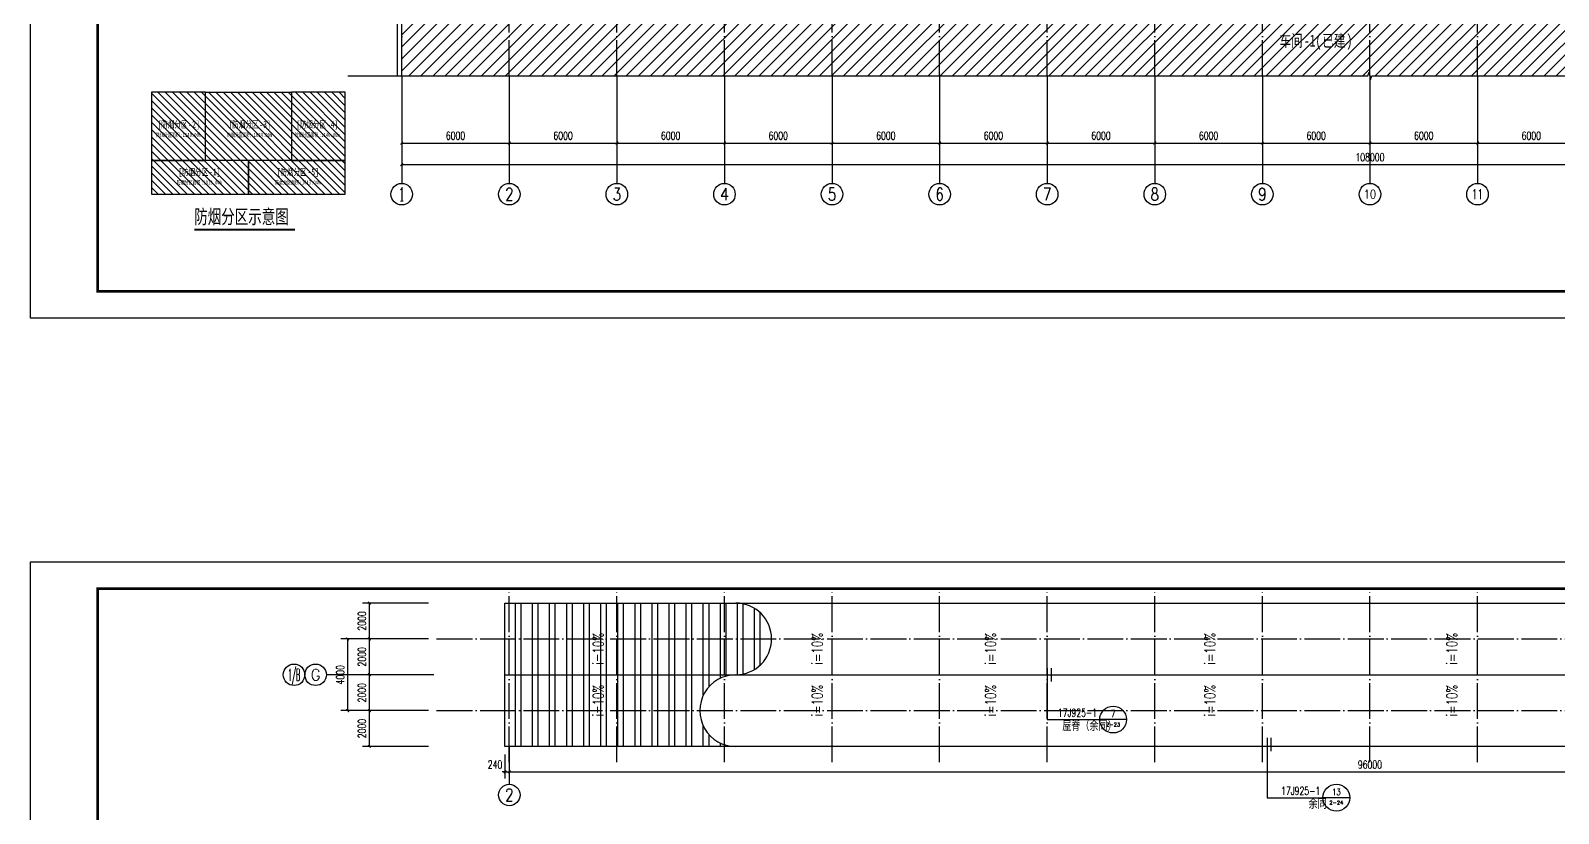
# Model space of a CAD drawing. Extents: x 1900113 to 2270874, y 17288394 to 17931430.
# Drawn here: x 2113224 to 2198437, y 17611013 to 17654681 of the extents above; entities that cross this region are included whole.
import ezdxf
from ezdxf.enums import TextEntityAlignment as Align

# ---------------------------------------------------------------- set-up
doc = ezdxf.new("R2010")
doc.units = 0
doc.header["$LTSCALE"] = 1000
doc.header["$MEASUREMENT"] = 0
doc.linetypes.add('DOTE', pattern=[2.42, 2, -0.2, 0.02, -0.2])
doc.layers.get('Defpoints').update_dxf_attribs({"color": 250})
for name, color, linetype in [('0 - 填充', 251, 'Continuous'), ('0 - 屋顶线', 150, 'Continuous'), ('00-人防文字', 140, 'Continuous'), ('AXIS_TEXT', 7, 'Continuous'), ('AXIS_外部', 171, 'Continuous'), ('DIM_IDEN', 171, 'Continuous'), ('DIM_SYMB', 165, 'Continuous'), ('DOTE', 1, 'DOTE'), ('PUB_TEXT', 7, 'Continuous'), ('TK', 4, 'Continuous'), ('WALL-PARAPET', 6, 'Continuous'), ('填充', 8, 'Continuous')]:
    doc.layers.add(name, color=color, linetype=linetype)
doc.styles.add('_TCH_AXIS', font='COMPLEX', dxfattribs={"bigfont": 'GBCBIG'})
doc.styles.add('_TCH_DIM', font='SIMPLEX', dxfattribs={"bigfont": 'GBCBIG'})
doc.styles.add('_TCH_DIM_T3', font='SIMPLEX', dxfattribs={"width": 0.705882, "bigfont": 'GBCBIG'})
doc.styles.add('_TCH_LABEL', font='COMPLEX', dxfattribs={"bigfont": 'GBCBIG'})
doc.styles.add('COMPLEX', font='COMPLEX')
doc.styles.add('HT', font='simhei.ttf', dxfattribs={"width": 0.7})
doc.dimstyles.new('_TCH_ARCH&&150', dxfattribs={"dimtxt": 446.25, "dimasz": 150, "dimexe": 375, "dimexo": 450, "dimgap": 189.375, "dimtad": 1, "dimdec": 0, "dimzin": 0, "dimdsep": 46, "dimtxsty": '_TCH_DIM_T3', "dimblk": 'ARCHTICK', "dimcen": 0.09, "dimclrt": 7, "dimazin": 2, "dimtfac": 1, "dimtdec": 0, "dimtix": 1, "dimtmove": 2, "dimatfit": 3, "dimfxl": 0, "dimtolj": 1, "dimtzin": 0, "dimarcsym": 0})

# ---------------------------------------------------------------- blocks, each defined once
blk = doc.blocks.new('GeYuanFrame_73583436', base_point=(20.09, 4.53))
at = {"layer": 'TK'}
blk.add_lwpolyline([(20.09, 4.53), (20.09, 598.53), (1071.09, 598.53), (1071.09, 4.53)], close=True, dxfattribs=at)
at = {"layer": 'TK', "const_width": 1}
blk.add_lwpolyline([(45.09, 588.53), (1061.09, 588.53), (1061.09, 14.53), (45.09, 14.53)], close=True, dxfattribs=at)
blk = doc.blocks.new('GeYuanFrame_83275672', base_point=(20.09, 4.53))
at = {"layer": 'TK'}
blk.add_lwpolyline([(20.09, 4.53), (20.09, 598.53), (1071.09, 598.53), (1071.09, 4.53)], close=True, dxfattribs=at)
at = {"layer": 'TK', "const_width": 1}
blk.add_lwpolyline([(45.09, 588.53), (1061.09, 588.53), (1061.09, 14.53), (45.09, 14.53)], close=True, dxfattribs=at)
blk = doc.blocks.new('_ArchTick')
at = {"color": 0, "linetype": 'ByBlock', "const_width": 0.4}
blk.add_lwpolyline([(-0.5, -0.5), (0.5, 0.5)], dxfattribs=at)
blk = doc.blocks.new('*D39')
at = {"layer": 'AXIS_外部', "color": 0, "lineweight": -2}
for p, q in [((2139684, 17614296), (2139684, 17612953)), ((2139924, 17614296), (2139924, 17612953)), ((2139684, 17613328), (2139534, 17613328)), ((2139684, 17613328), (2139924, 17613328)), ((2139924, 17613328), (2140074, 17613328))]:
    blk.add_line(p, q, dxfattribs=at)
at = {"layer": 'Defpoints', "color": 0}
for p in [(2139684, 17614746), (2139924, 17614746), (2139924, 17613328)]:
    blk.add_point(p, dxfattribs=at)
at = {"layer": 'AXIS_外部', "color": 0, "lineweight": -2, "xscale": 150, "yscale": 150, "zscale": 150}
blk.add_blockref('_ArchTick', (2139684, 17613328), dxfattribs=at)
at = {"layer": 'AXIS_外部', "color": 0, "lineweight": -2, "xscale": 150, "yscale": 150, "zscale": 150, "rotation": 180}
blk.add_blockref('_ArchTick', (2139924, 17613328), dxfattribs=at)
at = {"layer": 'AXIS_外部', "color": 7, "insert": (2139129, 17613740), "char_height": 446.2, "attachment_point": 5, "style": '_TCH_DIM_T3'}
blk.add_mtext('\\A1;240', dxfattribs=at)
blk = doc.blocks.new('*D40')
at = {"layer": 'AXIS_外部', "color": 0, "lineweight": -2}
for p, q in [((2139924, 17614296), (2139924, 17612953)), ((2235924, 17614296), (2235924, 17612953)), ((2139924, 17613328), (2235924, 17613328))]:
    blk.add_line(p, q, dxfattribs=at)
at = {"layer": 'Defpoints', "color": 0}
for p in [(2139924, 17614746), (2235924, 17614746), (2235924, 17613328)]:
    blk.add_point(p, dxfattribs=at)
at = {"layer": 'AXIS_外部', "color": 0, "lineweight": -2, "xscale": 150, "yscale": 150, "zscale": 150, "rotation": 180}
blk.add_blockref('_ArchTick', (2139924, 17613328), dxfattribs=at)
at = {"layer": 'AXIS_外部', "color": 0, "lineweight": -2, "xscale": 150, "yscale": 150, "zscale": 150}
blk.add_blockref('_ArchTick', (2235924, 17613328), dxfattribs=at)
at = {"layer": 'AXIS_外部', "color": 7, "insert": (2187924, 17613740), "char_height": 446.2, "attachment_point": 5, "style": '_TCH_DIM_T3'}
blk.add_mtext('\\A1;96000', dxfattribs=at)
blk = doc.blocks.new('*D47')
at = {"layer": 'AXIS_外部', "color": 0, "lineweight": -2}
for p, q in [((2135410, 17620746), (2130535, 17620746)), ((2130910, 17616746), (2130910, 17620746)), ((2135410, 17616746), (2130535, 17616746))]:
    blk.add_line(p, q, dxfattribs=at)
at = {"layer": 'Defpoints', "color": 0}
for p in [(2130910, 17620746), (2135860, 17620746), (2135860, 17616746)]:
    blk.add_point(p, dxfattribs=at)
at = {"layer": 'AXIS_外部', "color": 0, "lineweight": -2, "xscale": 150, "yscale": 150, "zscale": 150}
for p, rotation in [((2130910, 17620746), 90), ((2130910, 17616746), 270)]:
    blk.add_blockref('_ArchTick', p, dxfattribs=dict(at, rotation=rotation))
at = {"layer": 'AXIS_外部', "color": 7, "insert": (2130498, 17618746), "char_height": 446.2, "attachment_point": 5, "rotation": 90, "style": '_TCH_DIM_T3'}
blk.add_mtext('\\A1;4000', dxfattribs=at)
blk = doc.blocks.new('*D48')
at = {"layer": 'AXIS_外部', "color": 0, "lineweight": -2}
for p, q in [((2135420, 17616746), (2131745, 17616746)), ((2132120, 17614746), (2132120, 17616746)), ((2135420, 17614746), (2131745, 17614746))]:
    blk.add_line(p, q, dxfattribs=at)
at = {"layer": 'Defpoints', "color": 0}
for p in [(2132120, 17616746), (2135870, 17616746), (2135870, 17614746)]:
    blk.add_point(p, dxfattribs=at)
at = {"layer": 'AXIS_外部', "color": 0, "lineweight": -2, "xscale": 150, "yscale": 150, "zscale": 150}
for p, rotation in [((2132120, 17616746), 90), ((2132120, 17614746), 270)]:
    blk.add_blockref('_ArchTick', p, dxfattribs=dict(at, rotation=rotation))
at = {"layer": 'AXIS_外部', "color": 7, "insert": (2131707, 17615746), "char_height": 446.2, "attachment_point": 5, "rotation": 90, "style": '_TCH_DIM_T3'}
blk.add_mtext('\\A1;2000', dxfattribs=at)
blk = doc.blocks.new('*D49')
at = {"layer": 'AXIS_外部', "color": 0, "lineweight": -2}
for p, q in [((2135420, 17618746), (2131745, 17618746)), ((2132120, 17616746), (2132120, 17618746)), ((2135420, 17616746), (2131745, 17616746))]:
    blk.add_line(p, q, dxfattribs=at)
at = {"layer": 'Defpoints', "color": 0}
for p in [(2132120, 17618746), (2135870, 17618746), (2135870, 17616746)]:
    blk.add_point(p, dxfattribs=at)
at = {"layer": 'AXIS_外部', "color": 0, "lineweight": -2, "xscale": 150, "yscale": 150, "zscale": 150}
for p, rotation in [((2132120, 17618746), 90), ((2132120, 17616746), 270)]:
    blk.add_blockref('_ArchTick', p, dxfattribs=dict(at, rotation=rotation))
at = {"layer": 'AXIS_外部', "color": 7, "insert": (2131707, 17617746), "char_height": 446.2, "attachment_point": 5, "rotation": 90, "style": '_TCH_DIM_T3'}
blk.add_mtext('\\A1;2000', dxfattribs=at)
blk = doc.blocks.new('*D50')
at = {"layer": 'AXIS_外部', "color": 0, "lineweight": -2}
for p, q in [((2135420, 17620746), (2131745, 17620746)), ((2132120, 17618746), (2132120, 17620746)), ((2135420, 17618746), (2131745, 17618746))]:
    blk.add_line(p, q, dxfattribs=at)
at = {"layer": 'Defpoints', "color": 0}
for p in [(2132120, 17620746), (2135870, 17620746), (2135870, 17618746)]:
    blk.add_point(p, dxfattribs=at)
at = {"layer": 'AXIS_外部', "color": 0, "lineweight": -2, "xscale": 150, "yscale": 150, "zscale": 150}
for p, rotation in [((2132120, 17620746), 90), ((2132120, 17618746), 270)]:
    blk.add_blockref('_ArchTick', p, dxfattribs=dict(at, rotation=rotation))
at = {"layer": 'AXIS_外部', "color": 7, "insert": (2131707, 17619746), "char_height": 446.2, "attachment_point": 5, "rotation": 90, "style": '_TCH_DIM_T3'}
blk.add_mtext('\\A1;2000', dxfattribs=at)
blk = doc.blocks.new('*D51')
at = {"layer": 'AXIS_外部', "color": 0, "lineweight": -2}
for p, q in [((2135420, 17622746), (2131745, 17622746)), ((2132120, 17620746), (2132120, 17622746)), ((2135420, 17620746), (2131745, 17620746))]:
    blk.add_line(p, q, dxfattribs=at)
at = {"layer": 'Defpoints', "color": 0}
for p in [(2132120, 17622746), (2135870, 17622746), (2135870, 17620746)]:
    blk.add_point(p, dxfattribs=at)
at = {"layer": 'AXIS_外部', "color": 0, "lineweight": -2, "xscale": 150, "yscale": 150, "zscale": 150}
for p, rotation in [((2132120, 17622746), 90), ((2132120, 17620746), 270)]:
    blk.add_blockref('_ArchTick', p, dxfattribs=dict(at, rotation=rotation))
at = {"layer": 'AXIS_外部', "color": 7, "insert": (2131707, 17621746), "char_height": 446.2, "attachment_point": 5, "rotation": 90, "style": '_TCH_DIM_T3'}
blk.add_mtext('\\A1;2000', dxfattribs=at)
blk = doc.blocks.new('*D544')
at = {"layer": 'AXIS_外部', "color": 0, "lineweight": -2}
for p, q in [((2133924, 17651703), (2133924, 17648028)), ((2139924, 17651703), (2139924, 17648028)), ((2133924, 17648403), (2139924, 17648403))]:
    blk.add_line(p, q, dxfattribs=at)
at = {"layer": 'Defpoints', "color": 0}
for p in [(2133924, 17652153), (2139924, 17652153), (2139924, 17648403)]:
    blk.add_point(p, dxfattribs=at)
at = {"layer": 'AXIS_外部', "color": 0, "lineweight": -2, "xscale": 150, "yscale": 150, "zscale": 150, "rotation": 180}
blk.add_blockref('_ArchTick', (2133924, 17648403), dxfattribs=at)
at = {"layer": 'AXIS_外部', "color": 0, "lineweight": -2, "xscale": 150, "yscale": 150, "zscale": 150}
blk.add_blockref('_ArchTick', (2139924, 17648403), dxfattribs=at)
at = {"layer": 'AXIS_外部', "color": 7, "insert": (2136924, 17648816), "char_height": 446.2, "attachment_point": 5, "style": '_TCH_DIM_T3'}
blk.add_mtext('\\A1;6000', dxfattribs=at)
blk = doc.blocks.new('*D545')
at = {"layer": 'AXIS_外部', "color": 0, "lineweight": -2}
for p, q in [((2139924, 17651703), (2139924, 17648028)), ((2145924, 17651703), (2145924, 17648028)), ((2139924, 17648403), (2145924, 17648403))]:
    blk.add_line(p, q, dxfattribs=at)
at = {"layer": 'Defpoints', "color": 0}
for p in [(2139924, 17652153), (2145924, 17652153), (2145924, 17648403)]:
    blk.add_point(p, dxfattribs=at)
at = {"layer": 'AXIS_外部', "color": 0, "lineweight": -2, "xscale": 150, "yscale": 150, "zscale": 150, "rotation": 180}
blk.add_blockref('_ArchTick', (2139924, 17648403), dxfattribs=at)
at = {"layer": 'AXIS_外部', "color": 0, "lineweight": -2, "xscale": 150, "yscale": 150, "zscale": 150}
blk.add_blockref('_ArchTick', (2145924, 17648403), dxfattribs=at)
at = {"layer": 'AXIS_外部', "color": 7, "insert": (2142924, 17648816), "char_height": 446.2, "attachment_point": 5, "style": '_TCH_DIM_T3'}
blk.add_mtext('\\A1;6000', dxfattribs=at)
blk = doc.blocks.new('*D546')
at = {"layer": 'AXIS_外部', "color": 0, "lineweight": -2}
for p, q in [((2145924, 17651703), (2145924, 17648028)), ((2151924, 17651703), (2151924, 17648028)), ((2145924, 17648403), (2151924, 17648403))]:
    blk.add_line(p, q, dxfattribs=at)
at = {"layer": 'Defpoints', "color": 0}
for p in [(2145924, 17652153), (2151924, 17652153), (2151924, 17648403)]:
    blk.add_point(p, dxfattribs=at)
at = {"layer": 'AXIS_外部', "color": 0, "lineweight": -2, "xscale": 150, "yscale": 150, "zscale": 150, "rotation": 180}
blk.add_blockref('_ArchTick', (2145924, 17648403), dxfattribs=at)
at = {"layer": 'AXIS_外部', "color": 0, "lineweight": -2, "xscale": 150, "yscale": 150, "zscale": 150}
blk.add_blockref('_ArchTick', (2151924, 17648403), dxfattribs=at)
at = {"layer": 'AXIS_外部', "color": 7, "insert": (2148924, 17648816), "char_height": 446.2, "attachment_point": 5, "style": '_TCH_DIM_T3'}
blk.add_mtext('\\A1;6000', dxfattribs=at)
blk = doc.blocks.new('*D547')
at = {"layer": 'AXIS_外部', "color": 0, "lineweight": -2}
for p, q in [((2151924, 17651703), (2151924, 17648028)), ((2157924, 17651703), (2157924, 17648028)), ((2151924, 17648403), (2157924, 17648403))]:
    blk.add_line(p, q, dxfattribs=at)
at = {"layer": 'Defpoints', "color": 0}
for p in [(2151924, 17652153), (2157924, 17652153), (2157924, 17648403)]:
    blk.add_point(p, dxfattribs=at)
at = {"layer": 'AXIS_外部', "color": 0, "lineweight": -2, "xscale": 150, "yscale": 150, "zscale": 150, "rotation": 180}
blk.add_blockref('_ArchTick', (2151924, 17648403), dxfattribs=at)
at = {"layer": 'AXIS_外部', "color": 0, "lineweight": -2, "xscale": 150, "yscale": 150, "zscale": 150}
blk.add_blockref('_ArchTick', (2157924, 17648403), dxfattribs=at)
at = {"layer": 'AXIS_外部', "color": 7, "insert": (2154924, 17648816), "char_height": 446.2, "attachment_point": 5, "style": '_TCH_DIM_T3'}
blk.add_mtext('\\A1;6000', dxfattribs=at)
blk = doc.blocks.new('*D548')
at = {"layer": 'AXIS_外部', "color": 0, "lineweight": -2}
for p, q in [((2157924, 17651703), (2157924, 17648028)), ((2163924, 17651703), (2163924, 17648028)), ((2157924, 17648403), (2163924, 17648403))]:
    blk.add_line(p, q, dxfattribs=at)
at = {"layer": 'Defpoints', "color": 0}
for p in [(2157924, 17652153), (2163924, 17652153), (2163924, 17648403)]:
    blk.add_point(p, dxfattribs=at)
at = {"layer": 'AXIS_外部', "color": 0, "lineweight": -2, "xscale": 150, "yscale": 150, "zscale": 150, "rotation": 180}
blk.add_blockref('_ArchTick', (2157924, 17648403), dxfattribs=at)
at = {"layer": 'AXIS_外部', "color": 0, "lineweight": -2, "xscale": 150, "yscale": 150, "zscale": 150}
blk.add_blockref('_ArchTick', (2163924, 17648403), dxfattribs=at)
at = {"layer": 'AXIS_外部', "color": 7, "insert": (2160924, 17648816), "char_height": 446.2, "attachment_point": 5, "style": '_TCH_DIM_T3'}
blk.add_mtext('\\A1;6000', dxfattribs=at)
blk = doc.blocks.new('*D549')
at = {"layer": 'AXIS_外部', "color": 0, "lineweight": -2}
for p, q in [((2163924, 17651703), (2163924, 17648028)), ((2169924, 17651703), (2169924, 17648028)), ((2163924, 17648403), (2169924, 17648403))]:
    blk.add_line(p, q, dxfattribs=at)
at = {"layer": 'Defpoints', "color": 0}
for p in [(2163924, 17652153), (2169924, 17652153), (2169924, 17648403)]:
    blk.add_point(p, dxfattribs=at)
at = {"layer": 'AXIS_外部', "color": 0, "lineweight": -2, "xscale": 150, "yscale": 150, "zscale": 150, "rotation": 180}
blk.add_blockref('_ArchTick', (2163924, 17648403), dxfattribs=at)
at = {"layer": 'AXIS_外部', "color": 0, "lineweight": -2, "xscale": 150, "yscale": 150, "zscale": 150}
blk.add_blockref('_ArchTick', (2169924, 17648403), dxfattribs=at)
at = {"layer": 'AXIS_外部', "color": 7, "insert": (2166924, 17648816), "char_height": 446.2, "attachment_point": 5, "style": '_TCH_DIM_T3'}
blk.add_mtext('\\A1;6000', dxfattribs=at)
blk = doc.blocks.new('*D550')
at = {"layer": 'AXIS_外部', "color": 0, "lineweight": -2}
for p, q in [((2169924, 17651703), (2169924, 17648028)), ((2175924, 17651703), (2175924, 17648028)), ((2169924, 17648403), (2175924, 17648403))]:
    blk.add_line(p, q, dxfattribs=at)
at = {"layer": 'Defpoints', "color": 0}
for p in [(2169924, 17652153), (2175924, 17652153), (2175924, 17648403)]:
    blk.add_point(p, dxfattribs=at)
at = {"layer": 'AXIS_外部', "color": 0, "lineweight": -2, "xscale": 150, "yscale": 150, "zscale": 150, "rotation": 180}
blk.add_blockref('_ArchTick', (2169924, 17648403), dxfattribs=at)
at = {"layer": 'AXIS_外部', "color": 0, "lineweight": -2, "xscale": 150, "yscale": 150, "zscale": 150}
blk.add_blockref('_ArchTick', (2175924, 17648403), dxfattribs=at)
at = {"layer": 'AXIS_外部', "color": 7, "insert": (2172924, 17648816), "char_height": 446.2, "attachment_point": 5, "style": '_TCH_DIM_T3'}
blk.add_mtext('\\A1;6000', dxfattribs=at)
blk = doc.blocks.new('*D551')
at = {"layer": 'AXIS_外部', "color": 0, "lineweight": -2}
for p, q in [((2175924, 17651703), (2175924, 17648028)), ((2181924, 17651703), (2181924, 17648028)), ((2175924, 17648403), (2181924, 17648403))]:
    blk.add_line(p, q, dxfattribs=at)
at = {"layer": 'Defpoints', "color": 0}
for p in [(2175924, 17652153), (2181924, 17652153), (2181924, 17648403)]:
    blk.add_point(p, dxfattribs=at)
at = {"layer": 'AXIS_外部', "color": 0, "lineweight": -2, "xscale": 150, "yscale": 150, "zscale": 150, "rotation": 180}
blk.add_blockref('_ArchTick', (2175924, 17648403), dxfattribs=at)
at = {"layer": 'AXIS_外部', "color": 0, "lineweight": -2, "xscale": 150, "yscale": 150, "zscale": 150}
blk.add_blockref('_ArchTick', (2181924, 17648403), dxfattribs=at)
at = {"layer": 'AXIS_外部', "color": 7, "insert": (2178924, 17648816), "char_height": 446.2, "attachment_point": 5, "style": '_TCH_DIM_T3'}
blk.add_mtext('\\A1;6000', dxfattribs=at)
blk = doc.blocks.new('*D552')
at = {"layer": 'AXIS_外部', "color": 0, "lineweight": -2}
for p, q in [((2181924, 17651703), (2181924, 17648028)), ((2187924, 17651703), (2187924, 17648028)), ((2181924, 17648403), (2187924, 17648403))]:
    blk.add_line(p, q, dxfattribs=at)
at = {"layer": 'Defpoints', "color": 0}
for p in [(2181924, 17652153), (2187924, 17652153), (2187924, 17648403)]:
    blk.add_point(p, dxfattribs=at)
at = {"layer": 'AXIS_外部', "color": 0, "lineweight": -2, "xscale": 150, "yscale": 150, "zscale": 150, "rotation": 180}
blk.add_blockref('_ArchTick', (2181924, 17648403), dxfattribs=at)
at = {"layer": 'AXIS_外部', "color": 0, "lineweight": -2, "xscale": 150, "yscale": 150, "zscale": 150}
blk.add_blockref('_ArchTick', (2187924, 17648403), dxfattribs=at)
at = {"layer": 'AXIS_外部', "color": 7, "insert": (2184924, 17648816), "char_height": 446.2, "attachment_point": 5, "style": '_TCH_DIM_T3'}
blk.add_mtext('\\A1;6000', dxfattribs=at)
blk = doc.blocks.new('*D553')
at = {"layer": 'AXIS_外部', "color": 0, "lineweight": -2}
for p, q in [((2187924, 17651703), (2187924, 17648028)), ((2193924, 17651703), (2193924, 17648028)), ((2187924, 17648403), (2193924, 17648403))]:
    blk.add_line(p, q, dxfattribs=at)
at = {"layer": 'Defpoints', "color": 0}
for p in [(2187924, 17652153), (2193924, 17652153), (2193924, 17648403)]:
    blk.add_point(p, dxfattribs=at)
at = {"layer": 'AXIS_外部', "color": 0, "lineweight": -2, "xscale": 150, "yscale": 150, "zscale": 150, "rotation": 180}
blk.add_blockref('_ArchTick', (2187924, 17648403), dxfattribs=at)
at = {"layer": 'AXIS_外部', "color": 0, "lineweight": -2, "xscale": 150, "yscale": 150, "zscale": 150}
blk.add_blockref('_ArchTick', (2193924, 17648403), dxfattribs=at)
at = {"layer": 'AXIS_外部', "color": 7, "insert": (2190924, 17648816), "char_height": 446.2, "attachment_point": 5, "style": '_TCH_DIM_T3'}
blk.add_mtext('\\A1;6000', dxfattribs=at)
blk = doc.blocks.new('*D554')
at = {"layer": 'AXIS_外部', "color": 0, "lineweight": -2}
for p, q in [((2193924, 17651703), (2193924, 17648028)), ((2199924, 17651703), (2199924, 17648028)), ((2193924, 17648403), (2199924, 17648403))]:
    blk.add_line(p, q, dxfattribs=at)
at = {"layer": 'Defpoints', "color": 0}
for p in [(2193924, 17652153), (2199924, 17652153), (2199924, 17648403)]:
    blk.add_point(p, dxfattribs=at)
at = {"layer": 'AXIS_外部', "color": 0, "lineweight": -2, "xscale": 150, "yscale": 150, "zscale": 150, "rotation": 180}
blk.add_blockref('_ArchTick', (2193924, 17648403), dxfattribs=at)
at = {"layer": 'AXIS_外部', "color": 0, "lineweight": -2, "xscale": 150, "yscale": 150, "zscale": 150}
blk.add_blockref('_ArchTick', (2199924, 17648403), dxfattribs=at)
at = {"layer": 'AXIS_外部', "color": 7, "insert": (2196924, 17648816), "char_height": 446.2, "attachment_point": 5, "style": '_TCH_DIM_T3'}
blk.add_mtext('\\A1;6000', dxfattribs=at)
blk = doc.blocks.new('*D562')
at = {"layer": 'AXIS_外部', "color": 0, "lineweight": -2}
for p, q in [((2133924, 17651703), (2133924, 17646828)), ((2241924, 17651703), (2241924, 17646828)), ((2133924, 17647203), (2241924, 17647203))]:
    blk.add_line(p, q, dxfattribs=at)
at = {"layer": 'Defpoints', "color": 0}
for p in [(2133924, 17652153), (2241924, 17652153), (2241924, 17647203)]:
    blk.add_point(p, dxfattribs=at)
at = {"layer": 'AXIS_外部', "color": 0, "lineweight": -2, "xscale": 150, "yscale": 150, "zscale": 150, "rotation": 180}
blk.add_blockref('_ArchTick', (2133924, 17647203), dxfattribs=at)
at = {"layer": 'AXIS_外部', "color": 0, "lineweight": -2, "xscale": 150, "yscale": 150, "zscale": 150}
blk.add_blockref('_ArchTick', (2241924, 17647203), dxfattribs=at)
at = {"layer": 'AXIS_外部', "color": 7, "insert": (2187924, 17647616), "char_height": 446.2, "attachment_point": 5, "style": '_TCH_DIM_T3'}
blk.add_mtext('\\A1;108000', dxfattribs=at)
blk = doc.blocks.new('_AXISO')
blk.add_circle((0, 0), 0.5)
at = {"layer": 'AXIS_TEXT', "style": 'COMPLEX', "width": 1.041667}
blk.add_attdef('A', text='', height=0.56, dxfattribs=at).set_placement((-0.25, -0.28), (0.25, -0.28), align=Align.FIT)

msp = doc.modelspace()

# ---------------------------------------------------------------- hatches: boundary and pattern name
h = msp.add_hatch()
h.set_pattern_fill('ANSI31', color=250, scale=300, style=0)
h.set_pattern_definition([(45, (53131.6, -1230649.84), (-336.759605, 336.759605), [])])
h.paths.add_polyline_path([(2241923.5, 17656153.4), (2133923.5, 17656153.4), (2133923.5, 17652153.4), (2187810, 17652153.4), (2187886.5, 17652363.4), (2187960.5, 17651943.4), (2188035, 17652153.4), (2241923.5, 17652153.4)])
h.paths.add_polyline_path([(2186716.3, 17653731.3), (2187472.4, 17653731.3), (2187472.4, 17654978.8), (2186716.3, 17654978.8)], flags=24)
h.paths.add_polyline_path([(2185343, 17653707.6), (2187144.5, 17653707.6), (2187144.5, 17655029.1), (2185343, 17655029.1)], flags=24)
h.paths.add_polyline_path([(2184334.6, 17653731.3), (2185771.2, 17653731.3), (2185771.2, 17654978.8), (2184334.6, 17654978.8)], flags=24)
h.paths.add_polyline_path([(2182956.5, 17653691.5), (2184767.5, 17653691.5), (2184767.5, 17655041.5), (2182956.5, 17655041.5)], flags=24)
at = {"layer": '0 - 填充'}
h = msp.add_hatch(dxfattribs=at)
h.set_pattern_fill('ANSI31', color=256, scale=180, angle=-90, style=0)
h.set_pattern_definition([(315, (0, 0), (202.0557627, 202.0557627), [])])
h.paths.add_polyline_path([(2122973.2, 17651235), (2119973.2, 17651235), (2119973.2, 17647435), (2122973.2, 17647435)])
h.paths.add_polyline_path([(2127773.2, 17651235), (2122973.2, 17651235), (2122973.2, 17647435), (2127773.2, 17647435)])
h.paths.add_polyline_path([(2130773.2, 17651235), (2127773.2, 17651235), (2127773.2, 17647435), (2130773.2, 17647435)])
h.paths.add_polyline_path([(2130772.7, 17647435), (2127773.2, 17647435), (2125373.2, 17647435), (2125373.2, 17645559), (2130772.7, 17645559)])
h.paths.add_polyline_path([(2125373.2, 17647435), (2122973.2, 17647435), (2119973.2, 17647435), (2119973.2, 17645559), (2125373.2, 17645559)])
h.paths.add_polyline_path([(2121900, 17649094), (2122702.3, 17649094), (2122702.3, 17649799.7), (2121900, 17649799.7)], flags=24)
h.paths.add_polyline_path([(2120379.3, 17649070.8), (2122143.6, 17649070.8), (2122143.6, 17649827.1), (2120379.3, 17649827.1)], flags=24)
h.paths.add_polyline_path([(2120198.7, 17649094), (2120623, 17649094), (2120623, 17649799.7), (2120198.7, 17649799.7)], flags=24)
h.paths.add_polyline_path([(2122571.4, 17648871.9), (2122683.2, 17648871.9), (2122683.2, 17649037.1), (2122571.4, 17649037.1)], flags=24)
h.paths.add_polyline_path([(2121521.2, 17648691.2), (2122655.9, 17648691.2), (2122655.9, 17649032.9), (2121521.2, 17649032.9)], flags=24)
h.paths.add_polyline_path([(2120141.6, 17648638.3), (2121653.8, 17648638.3), (2121653.8, 17649092.1), (2120141.6, 17649092.1)], flags=24)
h.paths.add_polyline_path([(2125862, 17649094), (2126664.3, 17649094), (2126664.3, 17649799.7), (2125862, 17649799.7)], flags=24)
h.paths.add_polyline_path([(2124341.3, 17649070.8), (2126105.7, 17649070.8), (2126105.7, 17649827.1), (2124341.3, 17649827.1)], flags=24)
h.paths.add_polyline_path([(2124160.8, 17649094), (2124585, 17649094), (2124585, 17649799.7), (2124160.8, 17649799.7)], flags=24)
h.paths.add_polyline_path([(2126533.5, 17648871.9), (2126645.3, 17648871.9), (2126645.3, 17649037.1), (2126533.5, 17649037.1)], flags=24)
h.paths.add_polyline_path([(2125483.3, 17648691.2), (2126618, 17648691.2), (2126618, 17649032.9), (2125483.3, 17649032.9)], flags=24)
h.paths.add_polyline_path([(2124103.6, 17648638.3), (2125615.9, 17648638.3), (2125615.9, 17649092.1), (2124103.6, 17649092.1)], flags=24)
h.paths.add_polyline_path([(2129629.5, 17649094), (2130431.8, 17649094), (2130431.8, 17649799.7), (2129629.5, 17649799.7)], flags=24)
h.paths.add_polyline_path([(2128108.8, 17649070.8), (2129873.2, 17649070.8), (2129873.2, 17649827.1), (2128108.8, 17649827.1)], flags=24)
h.paths.add_polyline_path([(2127928.2, 17649094), (2128352.5, 17649094), (2128352.5, 17649799.7), (2127928.2, 17649799.7)], flags=24)
h.paths.add_polyline_path([(2130301, 17648871.9), (2130412.7, 17648871.9), (2130412.7, 17649037.1), (2130301, 17649037.1)], flags=24)
h.paths.add_polyline_path([(2129250.8, 17648691.2), (2130385.5, 17648691.2), (2130385.5, 17649032.9), (2129250.8, 17649032.9)], flags=24)
h.paths.add_polyline_path([(2127871.1, 17648638.3), (2129383.4, 17648638.3), (2129383.4, 17649092.1), (2127871.1, 17649092.1)], flags=24)
h.paths.add_polyline_path([(2128548, 17646441.8), (2129350.3, 17646441.8), (2129350.3, 17647147.5), (2128548, 17647147.5)], flags=24)
h.paths.add_polyline_path([(2127027.3, 17646418.6), (2128791.7, 17646418.6), (2128791.7, 17647174.9), (2127027.3, 17647174.9)], flags=24)
h.paths.add_polyline_path([(2126846.7, 17646441.8), (2127271, 17646441.8), (2127271, 17647147.5), (2126846.7, 17647147.5)], flags=24)
h.paths.add_polyline_path([(2129219.5, 17646219.6), (2129331.2, 17646219.6), (2129331.2, 17646384.8), (2129219.5, 17646384.8)], flags=24)
h.paths.add_polyline_path([(2128169.3, 17646039), (2129304, 17646039), (2129304, 17646380.7), (2128169.3, 17646380.7)], flags=24)
h.paths.add_polyline_path([(2126789.6, 17645986.1), (2128301.9, 17645986.1), (2128301.9, 17646439.9), (2126789.6, 17646439.9)], flags=24)
h.paths.add_polyline_path([(2123054.6, 17646441.8), (2123856.9, 17646441.8), (2123856.9, 17647147.5), (2123054.6, 17647147.5)], flags=24)
h.paths.add_polyline_path([(2121533.9, 17646418.6), (2123298.2, 17646418.6), (2123298.2, 17647174.9), (2121533.9, 17647174.9)], flags=24)
h.paths.add_polyline_path([(2121353.3, 17646441.8), (2121777.6, 17646441.8), (2121777.6, 17647147.5), (2121353.3, 17647147.5)], flags=24)
h.paths.add_polyline_path([(2123726, 17646219.6), (2123837.8, 17646219.6), (2123837.8, 17646384.8), (2123726, 17646384.8)], flags=24)
h.paths.add_polyline_path([(2122675.8, 17646039), (2123810.5, 17646039), (2123810.5, 17646380.7), (2122675.8, 17646380.7)], flags=24)
h.paths.add_polyline_path([(2121296.2, 17645986.1), (2122808.4, 17645986.1), (2122808.4, 17646439.9), (2121296.2, 17646439.9)], flags=24)
at = {"layer": '填充'}
h = msp.add_hatch(dxfattribs=at)
h.set_pattern_fill('ANSI32', color=251, scale=200, angle=45, style=0)
h.set_pattern_definition([(90, (0, 1048), (-952.5, 6e-14), []), (90, (317.5, 1365.5), (-952.5, 6e-14), [])])
h.paths.add_polyline_path([(2152549.8, 17622746.3), (2139683.5, 17622746.3), (2139683.5, 17618746.3), (2152549.8, 17618746.3, 1)])
h.paths.add_polyline_path([(2152549.8, 17618746.3), (2139683.5, 17618746.3), (2139683.5, 17614746.3), (2152549.8, 17614746.3, -1)])
h.paths.add_polyline_path([(2145329.3, 17619164.2), (2145329.3, 17621221.7), (2144436.8, 17621221.7), (2144436.8, 17619164.2)], flags=24)
h.paths.add_polyline_path([(2145329.3, 17616270.9), (2145329.3, 17618328.4), (2144436.8, 17618328.4), (2144436.8, 17616270.9)], flags=24)

# ---------------------------------------------------------------- linework, layer by layer
for points in [[(2119973.2, 17647435), (2122973.2, 17647435), (2122973.2, 17651235), (2119973.2, 17651235)], [(2127773.2, 17647435), (2122973.2, 17647435), (2122973.2, 17651235), (2127773.2, 17651235)], [(2127773.2, 17647435), (2130773.2, 17647435), (2130773.2, 17651235), (2127773.2, 17651235)], [(2119973.2, 17645559), (2125373.2, 17645559), (2125373.2, 17647435), (2119973.2, 17647435)], [(2125373.2, 17645559), (2130772.7, 17645559), (2130772.7, 17647435), (2125373.2, 17647435)]]:
    msp.add_lwpolyline(points, close=True)
at = {"layer": '0 - 屋顶线'}
msp.add_line((2139683.5, 17618746.3), (2236163.5, 17618746.3), dxfattribs=at)
msp.add_lwpolyline([(2139683.5, 17622746.3), (2236163.5, 17622746.3), (2236163.5, 17614746.3), (2139683.5, 17614746.3)], close=True, dxfattribs=at)
for centre, start, end in [((2152549.8, 17620746.3), 270, 90), ((2152549.8, 17616746.3), 89.999889, 270.000111)]:
    msp.add_arc(centre, 2000, start, end, dxfattribs=at)
at = {"layer": 'AXIS_外部'}
for p, q in [((2133923.5, 17652153.4), (2133923.5, 17646153.4)), ((2139923.5, 17652153.4), (2139923.5, 17646153.4)), ((2145923.5, 17652153.4), (2145923.5, 17646153.4)), ((2151923.5, 17652153.4), (2151923.5, 17646153.4)), ((2157923.5, 17652153.4), (2157923.5, 17646153.4)), ((2163923.5, 17652153.4), (2163923.5, 17646153.4)), ((2169923.5, 17652153.4), (2169923.5, 17646153.4)), ((2175923.5, 17652153.4), (2175923.5, 17646153.4)), ((2181923.5, 17652153.4), (2181923.5, 17646153.4)), ((2187923.5, 17652153.4), (2187923.5, 17646153.4)), ((2193923.5, 17652153.4), (2193923.5, 17646153.4)), ((2135720, 17618746.3), (2129720, 17618746.3)), ((2139923.5, 17614746.3), (2139923.5, 17612643.6))]:
    msp.add_line(p, q, dxfattribs=at)
at = {"layer": 'DIM_IDEN'}
for p, q in [((2169923.5, 17619121.3), (2169923.5, 17616249.9)), ((2169923.5, 17616249.9), (2172852.5, 17616249.9)), ((2174352.5, 17616249.9), (2172852.5, 17616249.9)), ((2182184.7, 17615231.4), (2182184.7, 17611892.3)), ((2182184.7, 17611892.3), (2185302, 17611892.3)), ((2186802, 17611892.3), (2185302, 17611892.3))]:
    msp.add_line(p, q, dxfattribs=at)
at = {"layer": 'DIM_IDEN', "const_width": 75}
for points in [[(2170148.5, 17619121.3), (2170148.5, 17618371.3)], [(2182409.7, 17615231.4), (2182409.7, 17614481.4)]]:
    msp.add_lwpolyline(points, dxfattribs=at)
at = {"layer": 'DIM_IDEN'}
for centre in [(2173602.5, 17616249.9), (2186052, 17611892.3)]:
    msp.add_circle(centre, 750, dxfattribs=at)
at = {"layer": 'DIM_SYMB', "color": 150}
msp.add_lwpolyline([(2130923.5, 17652153.4), (2187810, 17652153.4), (2187886.5, 17652363.4), (2187960.5, 17651943.4), (2188035, 17652153.4), (2244923.5, 17652153.4)], dxfattribs=at)
at = {"layer": 'DIM_SYMB', "const_width": 105}
msp.add_lwpolyline([(2122352.4, 17643573.6), (2127974.1, 17643573.6)], dxfattribs=at)
at = {"layer": 'DIM_SYMB'}
for points in [[(2145320.6, 17619265.8, 0, 0, 0), (2145320.6, 17620520.2, 160, 0, 0), (2145320.6, 17621120.2, 0, 0, 0)], [(2157536.1, 17619265.8, 0, 0, 0), (2157536.1, 17620520.2, 160, 0, 0), (2157536.1, 17621120.2, 0, 0, 0)], [(2167204.2, 17619265.8, 0, 0, 0), (2167204.2, 17620520.2, 160, 0, 0), (2167204.2, 17621120.2, 0, 0, 0)], [(2179439.8, 17619265.8, 0, 0, 0), (2179439.8, 17620520.2, 160, 0, 0), (2179439.8, 17621120.2, 0, 0, 0)], [(2192929.9, 17619265.8, 0, 0, 0), (2192929.9, 17620520.2, 160, 0, 0), (2192929.9, 17621120.2, 0, 0, 0)], [(2145320.6, 17618226.9, 0, 0, 0), (2145320.6, 17616972.5, 160, 0, 0), (2145320.6, 17616372.5, 0, 0, 0)], [(2157536.1, 17618226.9, 0, 0, 0), (2157536.1, 17616972.5, 160, 0, 0), (2157536.1, 17616372.5, 0, 0, 0)], [(2167204.2, 17618226.9, 0, 0, 0), (2167204.2, 17616972.5, 160, 0, 0), (2167204.2, 17616372.5, 0, 0, 0)], [(2179439.8, 17618226.9, 0, 0, 0), (2179439.8, 17616972.5, 160, 0, 0), (2179439.8, 17616372.5, 0, 0, 0)], [(2192929.9, 17618226.9, 0, 0, 0), (2192929.9, 17616972.5, 160, 0, 0), (2192929.9, 17616372.5, 0, 0, 0)]]:
    msp.add_lwpolyline(points, format="xyseb", dxfattribs=at)
at = {"layer": 'DOTE'}
for p, q in [((2133923.5, 17652153.4), (2133923.5, 17716153.4)), ((2139923.5, 17652153.4), (2139923.5, 17716153.4)), ((2145923.5, 17652153.4), (2145923.5, 17716153.4)), ((2151923.5, 17652153.4), (2151923.5, 17716153.4)), ((2157923.5, 17652153.4), (2157923.5, 17716153.4)), ((2163923.5, 17652153.4), (2163923.5, 17716153.4)), ((2169923.5, 17652153.4), (2169923.5, 17716153.4)), ((2175923.5, 17652153.4), (2175923.5, 17716153.4)), ((2181923.5, 17652153.4), (2181923.5, 17716153.4)), ((2187923.5, 17652153.4), (2187923.5, 17716153.4)), ((2193923.5, 17652153.4), (2193923.5, 17716153.4)), ((2139923.5, 17613864.2), (2139923.5, 17623542)), ((2145923.5, 17613864.2), (2145923.5, 17623542)), ((2151923.5, 17613864.2), (2151923.5, 17623542)), ((2157923.5, 17613864.2), (2157923.5, 17623542)), ((2163923.5, 17613864.2), (2163923.5, 17623542)), ((2169923.5, 17613864.2), (2169923.5, 17623542)), ((2175923.5, 17613864.2), (2175923.5, 17623542)), ((2181923.5, 17613864.2), (2181923.5, 17623542)), ((2187923.5, 17613864.2), (2187923.5, 17623542)), ((2193923.5, 17613864.2), (2193923.5, 17623542)), ((2135870, 17620746.3), (2244923.5, 17620746.3)), ((2135870, 17616746.3), (2244923.5, 17616746.3))]:
    msp.add_line(p, q, dxfattribs=at)
at = {"layer": 'WALL-PARAPET'}
for p, q in [((2133683.5, 17652153.4), (2133683.5, 17656273.4)), ((2133923.5, 17652153.4), (2133923.5, 17656153.4)), ((2133683.5, 17652153.4), (2133923.5, 17652153.4))]:
    msp.add_line(p, q, dxfattribs=at)

# ---------------------------------------------------------------- block references
at = {"xscale": 150, "yscale": 150, "zscale": 150}
for name, p in [('GeYuanFrame_73583436', (2113223.5, 17638637.9)), ('GeYuanFrame_83275672', (2113223.5, 17535942))]:
    msp.add_blockref(name, p, dxfattribs=at)
at = {"layer": 'AXIS_外部'}
ref = msp.add_blockref('_AXISO', (2133923.5, 17645553.4), dxfattribs=dict(at, xscale=1200, yscale=1200, zscale=1200))
ref.add_attrib('A', '1', dxfattribs={"layer": 'AXIS_TEXT', "height": 772.1, "style": '_TCH_AXIS'}).set_placement((2133758.1, 17645167.3), (2134089, 17645167.3), align=Align.FIT)
ref = msp.add_blockref('_AXISO', (2139923.5, 17645553.4), dxfattribs=dict(at, xscale=1200, yscale=1200, zscale=1200))
ref.add_attrib('A', '2', dxfattribs={"layer": 'AXIS_TEXT', "height": 698.9, "style": '_TCH_AXIS'}).set_placement((2139690.5, 17645203.9), (2140156.5, 17645203.9), align=Align.FIT)
ref = msp.add_blockref('_AXISO', (2145923.5, 17645553.4), dxfattribs=dict(at, xscale=1200, yscale=1200, zscale=1200))
ref.add_attrib('A', '3', dxfattribs={"layer": 'AXIS_TEXT', "height": 698.9, "style": '_TCH_AXIS'}).set_placement((2145690.5, 17645203.9), (2146156.5, 17645203.9), align=Align.FIT)
ref = msp.add_blockref('_AXISO', (2151923.5, 17645553.4), dxfattribs=dict(at, xscale=1200, yscale=1200, zscale=1200))
ref.add_attrib('A', '4', dxfattribs={"layer": 'AXIS_TEXT', "height": 668.2, "style": '_TCH_AXIS'}).set_placement((2151669, 17645219.3), (2152178.1, 17645219.3), align=Align.FIT)
ref = msp.add_blockref('_AXISO', (2157923.5, 17645553.4), dxfattribs=dict(at, xscale=1200, yscale=1200, zscale=1200))
ref.add_attrib('A', '5', dxfattribs={"layer": 'AXIS_TEXT', "height": 698.9, "style": '_TCH_AXIS'}).set_placement((2157690.5, 17645203.9), (2158156.5, 17645203.9), align=Align.FIT)
ref = msp.add_blockref('_AXISO', (2163923.5, 17645553.4), dxfattribs=dict(at, xscale=1200, yscale=1200, zscale=1200))
ref.add_attrib('A', '6', dxfattribs={"layer": 'AXIS_TEXT', "height": 698.9, "style": '_TCH_AXIS'}).set_placement((2163690.5, 17645203.9), (2164156.5, 17645203.9), align=Align.FIT)
ref = msp.add_blockref('_AXISO', (2169923.5, 17645553.4), dxfattribs=dict(at, xscale=1200, yscale=1200, zscale=1200))
ref.add_attrib('A', '7', dxfattribs={"layer": 'AXIS_TEXT', "height": 698.9, "style": '_TCH_AXIS'}).set_placement((2169690.5, 17645203.9), (2170156.5, 17645203.9), align=Align.FIT)
ref = msp.add_blockref('_AXISO', (2175923.5, 17645553.4), dxfattribs=dict(at, xscale=1200, yscale=1200, zscale=1200))
ref.add_attrib('A', '8', dxfattribs={"layer": 'AXIS_TEXT', "height": 698.9, "style": '_TCH_AXIS'}).set_placement((2175690.5, 17645203.9), (2176156.5, 17645203.9), align=Align.FIT)
ref = msp.add_blockref('_AXISO', (2181923.5, 17645553.4), dxfattribs=dict(at, xscale=1200, yscale=1200, zscale=1200))
ref.add_attrib('A', '9', dxfattribs={"layer": 'AXIS_TEXT', "height": 698.9, "style": '_TCH_AXIS'}).set_placement((2181690.5, 17645203.9), (2182156.5, 17645203.9), align=Align.FIT)
ref = msp.add_blockref('_AXISO', (2187923.5, 17645553.4), dxfattribs=dict(at, xscale=1200, yscale=1200, zscale=1200))
ref.add_attrib('A', '10', dxfattribs={"layer": 'AXIS_TEXT', "height": 492.67, "style": '_TCH_AXIS'}).set_placement((2187583.3, 17645307), (2188263.7, 17645307), align=Align.FIT)
ref = msp.add_blockref('_AXISO', (2193923.5, 17645553.4), dxfattribs=dict(at, xscale=1200, yscale=1200, zscale=1200))
ref.add_attrib('A', '11', dxfattribs={"layer": 'AXIS_TEXT', "height": 553.14, "style": '_TCH_AXIS'}).set_placement((2193607.4, 17645276.8), (2194239.6, 17645276.8), align=Align.FIT)
ref = msp.add_blockref('_AXISO', (2127920, 17618746.3), dxfattribs=dict(at, xscale=1200, yscale=1200, zscale=1200))
ref.add_attrib('A', '1/B', dxfattribs={"layer": 'AXIS_TEXT', "height": 678.82, "style": '_TCH_AXIS', "width": 0.388889}).set_placement((2127580.5, 17618406.9), (2128259.4, 17618406.9), align=Align.FIT)
ref = msp.add_blockref('_AXISO', (2129120, 17618746.3), dxfattribs=dict(at, xscale=1200, yscale=1200, zscale=1200))
ref.add_attrib('A', 'G', dxfattribs={"layer": 'AXIS_TEXT', "height": 637.8, "style": '_TCH_AXIS'}).set_placement((2128846.6, 17618427.4), (2129393.3, 17618427.4), align=Align.FIT)
ref = msp.add_blockref('_AXISO', (2139923.5, 17612043.6), dxfattribs=dict(at, xscale=1200, yscale=1200, zscale=1200))
ref.add_attrib('A', '2', dxfattribs={"layer": 'AXIS_TEXT', "height": 698.9, "style": '_TCH_AXIS'}).set_placement((2139690.5, 17611694.1), (2140156.5, 17611694.1), align=Align.FIT)

# ---------------------------------------------------------------- texts
at = {"layer": '00-人防文字', "style": 'HT', "width": 0.7}
for s, height, p in [('[', 375.5, (2120316.3, 17649255.9)), ('防烟分区', 375.53, (2120505.3, 17649255.9)), ('-2]', 375.53, (2122017.6, 17649255.9)), ('[', 375.5, (2124278.4, 17649255.9)), ('防烟分区', 375.53, (2124467.4, 17649255.9)), ('-3]', 375.53, (2125979.6, 17649255.9)), ('[', 375.5, (2128045.9, 17649255.9)), ('防烟分区', 375.53, (2128234.9, 17649255.9)), ('-4]', 375.53, (2129747.1, 17649255.9)), ('防烟分区面积', 225.32, (2120217.2, 17648749.4)), (':1140.00m', 225.32, (2121578.2, 17648749.4)), ('2', 112.7, (2122599, 17648899.4)), ('防烟分区面积', 225.32, (2124179.2, 17648749.4)), (':1824.00m', 225.32, (2125540.3, 17648749.4)), ('2', 112.7, (2126561, 17648899.4)), ('防烟分区面积', 225.32, (2127946.7, 17648749.4)), (':1140.00m', 225.32, (2129307.7, 17648749.4)), ('2', 112.7, (2130328.5, 17648899.4)), ('[', 375.5, (2121470.9, 17646603.7)), ('防烟分区', 375.53, (2121659.9, 17646603.7)), ('-1]', 375.53, (2123172.2, 17646603.7)), ('[', 375.5, (2126964.3, 17646603.7)), ('防烟分区', 375.53, (2127153.4, 17646603.7)), ('-5]', 375.53, (2128665.6, 17646603.7)), ('防烟分区面积', 225.32, (2121371.8, 17646097.2)), (':1013.04m', 225.32, (2122732.8, 17646097.2)), ('2', 112.7, (2123753.6, 17646247.2)), ('防烟分区面积', 225.32, (2126865.2, 17646097.2)), (':1013.04m', 225.32, (2128226.2, 17646097.2)), ('2', 112.7, (2129247, 17646247.2))]:
    msp.add_text(s, height=height, dxfattribs=at).set_placement(p)
at = {"layer": 'PUB_TEXT'}
for s, height, style, width, p in [('车间', 675.95, 'HT', 0.7, (2182882.3, 17653780)), ('-1(', 675.95, 'HT', 0.7, (2184243.3, 17653780)), ('已建', 675.95, 'HT', 0.7, (2185264.1, 17653780)), (')', 675.9, 'HT', 0.7, (2186625.1, 17653780)), ('防烟分区示意图', 788.61, 'HT', 0.7, (2122352.4, 17643907.6)), ('17J925-1', 446.25, '_TCH_LABEL', 0.705882, (2170520, 17616407.4)), ('17J925-1', 446.25, '_TCH_LABEL', 0.705882, (2182969.5, 17612049.8))]:
    msp.add_text(s, height=height, dxfattribs=dict(at, style=style, width=width)).set_placement(p)
at = {"layer": 'PUB_TEXT', "style": '_TCH_DIM', "width": 0.705882}
for p in [(2145180.6, 17619313), (2157396.1, 17619313), (2167064.2, 17619313), (2179299.8, 17619313), (2192789.9, 17619313), (2145180.6, 17616419.7), (2157396.1, 17616419.7), (2167064.2, 17616419.7), (2179299.8, 17616419.7), (2192789.9, 17616419.7)]:
    msp.add_text('i=10%', height=595, rotation=90, dxfattribs=at).set_placement(p)
at = {"layer": 'PUB_TEXT', "style": '_TCH_LABEL'}
for s, p in [('屋脊（余同）', (2170764.2, 17615623.3)), ('余同', (2184502.2, 17611271.2))]:
    msp.add_text(s, height=506.38, dxfattribs=at).set_placement(p)
for s, height, p, p2 in [('7', 391.5, (2173472, 17616388.8), (2173733, 17616388.8)), ('2-23', 204.59, (2173212.8, 17615870.9), (2173992.2, 17615870.9)), ('13', 346.49, (2185812.7, 17612038), (2186291.2, 17612038)), ('2-24', 200.81, (2185659.9, 17611516), (2186444, 17611516))]:
    msp.add_text(s, height=height, dxfattribs=at).set_placement(p, p2, align=Align.FIT)

# ---------------------------------------------------------------- dimensions: what is measured, and where the dimension line sits
at = {"layer": 'AXIS_外部'}
for p1, p2, distance, picture, middle in [((2133923.5, 17652153.4), (2139923.5, 17652153.4), -3750, '*D544', (2136923.5, 17648815.9)), ((2133923.5, 17652153.4), (2241923.5, 17652153.4), -4950, '*D562', (2187923.5, 17647615.9)), ((2139923.5, 17652153.4), (2145923.5, 17652153.4), -3750, '*D545', (2142923.5, 17648815.9)), ((2145923.5, 17652153.4), (2151923.5, 17652153.4), -3750, '*D546', (2148923.5, 17648815.9)), ((2151923.5, 17652153.4), (2157923.5, 17652153.4), -3750, '*D547', (2154923.5, 17648815.9)), ((2157923.5, 17652153.4), (2163923.5, 17652153.4), -3750, '*D548', (2160923.5, 17648815.9)), ((2163923.5, 17652153.4), (2169923.5, 17652153.4), -3750, '*D549', (2166923.5, 17648815.9)), ((2169923.5, 17652153.4), (2175923.5, 17652153.4), -3750, '*D550', (2172923.5, 17648815.9)), ((2175923.5, 17652153.4), (2181923.5, 17652153.4), -3750, '*D551', (2178923.5, 17648815.9)), ((2181923.5, 17652153.4), (2187923.5, 17652153.4), -3750, '*D552', (2184923.5, 17648815.9)), ((2187923.5, 17652153.4), (2193923.5, 17652153.4), -3750, '*D553', (2190923.5, 17648815.9)), ((2193923.5, 17652153.4), (2199923.5, 17652153.4), -3750, '*D554', (2196923.5, 17648815.9)), ((2135870, 17620746.3), (2135870, 17622746.3), 3750, '*D51', (2131707.5, 17621746.3)), ((2135860.5, 17616746.3), (2135860.5, 17620746.3), 4950, '*D47', (2130498, 17618746.3)), ((2135870, 17618746.3), (2135870, 17620746.3), 3750, '*D50', (2131707.5, 17619746.3)), ((2135870, 17616746.3), (2135870, 17618746.3), 3750, '*D49', (2131707.5, 17617746.3)), ((2135870, 17614746.3), (2135870, 17616746.3), 3750, '*D48', (2131707.5, 17615746.3)), ((2139923.5, 17614746.3), (2235923.5, 17614746.3), -1418.5, '*D40', (2187923.5, 17613740.3))]:
    dim = msp.add_aligned_dim(p1=p1, p2=p2, distance=distance, dimstyle='_TCH_ARCH&&150', dxfattribs=at)
    dim.commit()
    dim.dimension.update_dxf_attribs({"geometry": picture, "text_midpoint": middle})
dim = msp.add_linear_dim(base=(2139923.5, 17613327.8), p1=(2139683.5, 17614746.3), p2=(2139923.5, 17614746.3), angle=0, dimstyle='_TCH_ARCH&&150', dxfattribs=at)
dim.commit()
dim.dimension.update_dxf_attribs({"geometry": '*D39', "text_midpoint": (2139128.5, 17613740.3), "dimtype": 129})

doc.saveas('drawing.dxf')
